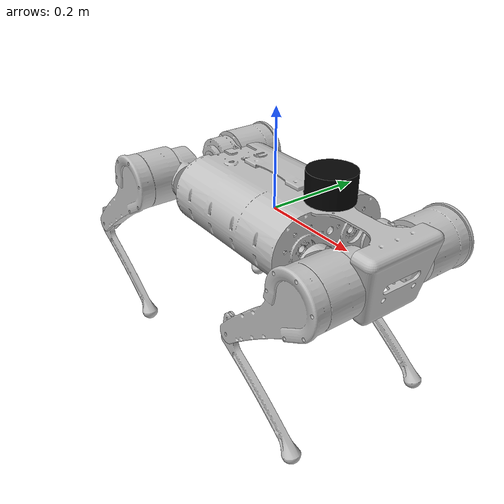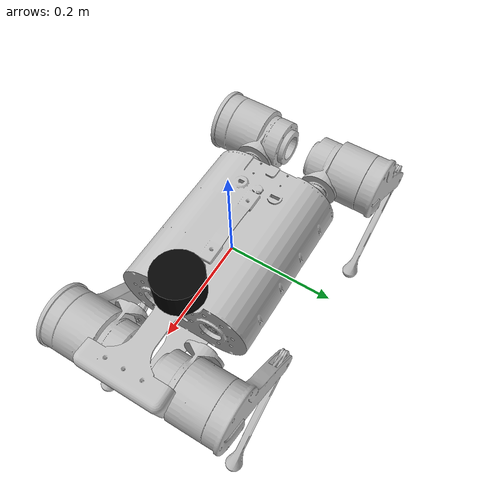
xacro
<?xml version="1.0" encoding="utf-8"?>
<robot name="ask_3" xmlns:xacro="http://www.ros.org/wiki/xacro">
  <xacro:include filename="$(find ask_3_description)/urdf/ask_3.gazebo" />

  <link
    name="base">
    <inertial>
      <origin
        xyz="0.014593 0.00028184 -0.00016073"
        rpy="0 0 0" />
      <mass
        value="9.6967" />
      <inertia
        ixx="0.027851"
        ixy="0.00062733"
        ixz="-7.4684E-05"
        iyy="0.0296"
        iyz="-0.00011078"
        izz="0.048661" />
    </inertial>
    <visual>
      <origin
        xyz="0 0 0"
        rpy="0 0 0" />
      <geometry>
        <mesh
          filename="package://ask_3_description/meshes/base.STL" />
      </geometry>
      <material
        name="">
        <color
          rgba="0.75294 0.75294 0.75294 1" />
      </material>
    </visual>
    <collision>
      <origin
        xyz="0 0 0"
        rpy="0 0 0" />
      <geometry>
        <box size="0.39 0.22 0.12"/>
      </geometry>
    </collision>
  </link>

  <link name="laser">
    <inertial>
      <origin xyz="0 0 0" rpy="0 0 0" />
      <mass value="0.12" />
      <inertia ixx="0.00008" ixy="0" ixz="0"
               iyy="0.00008" iyz="0" izz="0.00008" />
    </inertial>
    <visual>
      <origin xyz="0 0 0" rpy="0 0 0" />
      <geometry>
        <cylinder length="0.055" radius="0.045" />
      </geometry>
      <material name="laser_black">
        <color rgba="0.02 0.02 0.02 1" />
      </material>
    </visual>
    <collision>
      <origin xyz="0 0 0" rpy="0 0 0" />
      <geometry>
        <cylinder length="0.055" radius="0.045" />
      </geometry>
    </collision>
  </link>

  <joint name="laser_joint" type="fixed">
    <origin xyz="0.15 0 0.105" rpy="0 0 0" />
    <parent link="base" />
    <child link="laser" />
  </joint>

  <gazebo reference="laser">
    <material>Gazebo/Black</material>
    <sensor type="ray" name="ask3_lidar">
      <pose>0 0 0 0 0 0</pose>
      <visualize>true</visualize>
      <update_rate>12</update_rate>
      <ray>
        <scan>
          <horizontal>
            <samples>720</samples>
            <resolution>1</resolution>
            <min_angle>-3.1415926</min_angle>
            <max_angle>3.1415926</max_angle>
          </horizontal>
        </scan>
        <range>
          <min>0.12</min>
          <max>6.0</max>
          <resolution>0.01</resolution>
        </range>
        <noise>
          <type>gaussian</type>
          <mean>0.0</mean>
          <stddev>0.01</stddev>
        </noise>
      </ray>
      <plugin name="gazebo_ros_laser_controller" filename="libgazebo_ros_laser.so">
        <topicName>/scan</topicName>
        <frameName>laser</frameName>
      </plugin>
    </sensor>
  </gazebo>

  <link
    name="LF_Link1">
    <inertial>
      <origin
        xyz="0.015742 2.0008E-06 0.05652"
        rpy="0 0 0" />
      <mass
        value="0.84408" />
      <inertia
        ixx="0.0011915"
        ixy="-2.9889E-08"
        ixz="1.8508E-06"
        iyy="0.00074578"
        iyz="5.548E-08"
        izz="0.00064082" />
    </inertial>
    <visual>
      <origin
        xyz="0 0 0"
        rpy="0 0 0" />
      <geometry>
        <mesh
          filename="package://ask_3_description/meshes/LF_Link1.STL" />
      </geometry>
      <material
        name="">
        <color
          rgba="0.75294 0.75294 0.75294 1" />
      </material>
    </visual>
    <collision>
      <origin
        xyz="0.03325 0 0.06"
        rpy="0 1.5708 0" />
      <geometry>
        <cylinder length="0.0665" radius="0.035" />
      </geometry>
    </collision>
  </link>
  <joint
    name="LF_HAA"
    type="revolute">
    <origin
      xyz="0.1965 0.072 0"
      rpy="-1.5708 0 -1.5708" />
    <parent
      link="base" />
    <child
      link="LF_Link1" />
    <axis
      xyz="0 0 1" />
    <limit
      lower="-3.14"
      upper="3.14"
      effort="25.0"
      velocity="1000" />
  </joint>
  <link
    name="LF_Link2">
    <inertial>
      <origin
        xyz="-0.016452 0.016693 0.067293"
        rpy="0 0 0" />
      <mass
        value="1.8166" />
      <inertia
        ixx="0.003278"
        ixy="0.001787"
        ixz="-2.1595E-06"
        iyy="0.0035781"
        iyz="1.8742E-06"
        izz="0.0065662" />
    </inertial>
    <visual>
      <origin
        xyz="0 0 0"
        rpy="0 0 0" />
      <geometry>
        <mesh
          filename="package://ask_3_description/meshes/LF_Link2.STL" />
      </geometry>
      <material
        name="">
        <color
          rgba="0.75294 0.75294 0.75294 1" />
      </material>
    </visual>
    <collision>
      <origin
        xyz="-0.09028 0.0864549 0.0867"
        rpy="0 0 -0.763368889" />
      <geometry>
        <box size="0.28951 0.03402 0.0278"/>
      </geometry>
    </collision>
  </link>
  <joint
    name="LF_HFE"
    type="revolute">
    <origin
      xyz="0.004 0 0.066"
      rpy="0.0 -1.5708 0" />
    <parent
      link="LF_Link1" />
    <child
      link="LF_Link2" />
    <axis
      xyz="0 0 1" />
    <limit
      lower="-3.14"
      upper="3.14"
      effort="25.0"
      velocity="1000" />
  </joint>
  <link
    name="LF_Link3">
    <inertial>
      <origin
        xyz="0.070778 0.071405 -0.0025021"
        rpy="0 0 0" />
      <mass
        value="0.20609" />
      <inertia
        ixx="0.00069042"
        ixy="-0.00080696"
        ixz="1.2982E-08"
        iyy="0.001043"
        iyz="8.2699E-09"
        izz="0.0017245" />
    </inertial>
    <visual>
      <origin
        xyz="0 0 0"
        rpy="0 0 0" />
      <geometry>
        <mesh
          filename="package://ask_3_description/meshes/LF_Link3.STL" />
      </geometry>
      <material
        name="">
        <color
          rgba="0.75294 0.75294 0.75294 1" />
      </material>
    </visual>
    <collision>
      <origin
        xyz="0.090280254 0.079704835 0"
        rpy="0 0 0.722897778" />
      <geometry>
        <box size="0.24086 0.02523 0.013"/>
      </geometry>
    </collision>
  </link>
  <joint
    name="LF_KFE"
    type="revolute">
    <origin
      xyz="-0.18062 0.17285 0.0947"
      rpy="0 0 0" />
    <parent
      link="LF_Link2" />
    <child
      link="LF_Link3" />
    <axis
      xyz="0 0 1" />
    <limit
      lower="-3.14"
      upper="3.14"
      effort="25.0"
      velocity="1000" />
  </joint>
  <link
    name="LH_Link1">
    <inertial>
      <origin
        xyz="0.015742 -2.0009E-06 -0.05652"
        rpy="0 0 0" />
      <mass
        value="0.84408" />
      <inertia
        ixx="0.0011915"
        ixy="2.989E-08"
        ixz="-1.8508E-06"
        iyy="0.00074578"
        iyz="5.548E-08"
        izz="0.00064082" />
    </inertial>
    <visual>
      <origin
        xyz="0 0 0"
        rpy="0 0 0" />
      <geometry>
        <mesh
          filename="package://ask_3_description/meshes/LH_Link1.STL" />
      </geometry>
      <material
        name="">
        <color
          rgba="0.75294 0.75294 0.75294 1" />
      </material>
    </visual>
    <collision>
      <origin
        xyz="0.03325 0 -0.06"
        rpy="0 1.5708 0" />
      <geometry>
        <cylinder length="0.0665" radius="0.035" />
      </geometry>
    </collision>
  </link>
  <joint
    name="LH_HAA"
    type="revolute">
    <origin
      xyz="-0.1965 0.072 0"
      rpy="-1.5708 0 -1.5708" />
    <parent
      link="base" />
    <child
      link="LH_Link1" />
    <axis
      xyz="0 0 1" />
    <limit
      lower="-3.14"
      upper="3.14"
      effort="25.0"
      velocity="1000" />
  </joint>
  <link
    name="LH_Link2">
    <inertial>
      <origin
        xyz="-0.016441 0.016704 0.067293"
        rpy="0 0 0" />
      <mass
        value="1.8166" />
      <inertia
        ixx="0.0032804"
        ixy="0.0017872"
        ixz="-2.1582E-06"
        iyy="0.0035757"
        iyz="1.8756E-06"
        izz="0.0065662" />
    </inertial>
    <visual>
      <origin
        xyz="0 0 0"
        rpy="0 0 0" />
      <geometry>
        <mesh
          filename="package://ask_3_description/meshes/LH_Link2.STL" />
      </geometry>
      <material
        name="">
        <color
          rgba="0.75294 0.75294 0.75294 1" />
      </material>
    </visual>
    <collision>
      <origin
        xyz="-0.09028 0.0864549 0.0867"
        rpy="0 0 -0.763368889" />
      <geometry>
        <box size="0.28951 0.03402 0.0278"/>
      </geometry>
    </collision>
  </link>
  <joint
    name="LH_HFE"
    type="revolute">
    <origin
      xyz="0.004 0 -0.066"
      rpy="0.0 -1.5708 0" />
    <parent
      link="LH_Link1" />
    <child
      link="LH_Link2" />
    <axis
      xyz="0 0 1" />
    <limit
      lower="-3.14"
      upper="3.14"
      effort="25.0"
      velocity="1000" />
  </joint>
  <link
    name="LH_Link3">
    <inertial>
      <origin
        xyz="0.070825 0.071358 -0.0025021"
        rpy="0 0 0" />
      <mass
        value="0.20609" />
      <inertia
        ixx="0.00068935"
        ixy="-0.00080672"
        ixz="1.2987E-08"
        iyy="0.001044"
        iyz="8.261E-09"
        izz="0.0017245" />
    </inertial>
    <visual>
      <origin
        xyz="0 0 0"
        rpy="0 0 0" />
      <geometry>
        <mesh
          filename="package://ask_3_description/meshes/LH_Link3.STL" />
      </geometry>
      <material
        name="">
        <color
          rgba="0.75294 0.75294 0.75294 1" />
      </material>
    </visual>
    <collision>
      <origin
        xyz="0.090280254 0.079704835 0"
        rpy="0 0 0.722897778" />
      <geometry>
        <box size="0.24086 0.02523 0.013"/>
      </geometry>
    </collision>
  </link>
  <joint
    name="LH_KFE"
    type="revolute">
    <origin
      xyz="-0.18051 0.17297 0.0947"
      rpy="0 0 0" />
    <parent
      link="LH_Link2" />
    <child
      link="LH_Link3" />
    <axis
      xyz="0 0 1" />
    <limit
      lower="-3.14"
      upper="3.14"
      effort="25.0"
      velocity="1000" />
  </joint>
  <link
    name="RF_Link1">
    <inertial>
      <origin
        xyz="-0.015742 -2.0009E-06 0.05652"
        rpy="0 0 0" />
      <mass
        value="0.84408" />
      <inertia
        ixx="0.0011915"
        ixy="-2.989E-08"
        ixz="-1.8508E-06"
        iyy="0.00074578"
        iyz="-5.548E-08"
        izz="0.00064082" />
    </inertial>
    <visual>
      <origin
        xyz="0 0 0"
        rpy="0 0 0" />
      <geometry>
        <mesh
          filename="package://ask_3_description/meshes/RF_Link1.STL" />
      </geometry>
      <material
        name="">
        <color
          rgba="0.75294 0.75294 0.75294 1" />
      </material>
    </visual>
    <collision>
      <origin
        xyz="-0.03325 0 0.06"
        rpy="0 1.5708 0" />
      <geometry>
        <cylinder length="0.0665" radius="0.035" />
      </geometry>
    </collision>
  </link>
  <joint
    name="RF_HAA"
    type="revolute">
    <origin
      xyz="0.1965 -0.072 0"
      rpy="-1.5708 0 -1.5708" />
    <parent
      link="base" />
    <child
      link="RF_Link1" />
    <axis
      xyz="0 0 1" />
    <limit
      lower="-3.14"
      upper="3.14"
      effort="25.0"
      velocity="1000" />
  </joint>
  <link
    name="RF_Link2">
    <inertial>
      <origin
        xyz="-0.01645 0.016695 -0.067293"
        rpy="0 0 0" />
      <mass
        value="1.8166" />
      <inertia
        ixx="0.0032782"
        ixy="0.001787"
        ixz="2.082E-06"
        iyy="0.0035779"
        iyz="-1.9593E-06"
        izz="0.0065662" />
    </inertial>
    <visual>
      <origin
        xyz="0 0 0"
        rpy="0 0 0" />
      <geometry>
        <mesh
          filename="package://ask_3_description/meshes/RF_Link2.STL" />
      </geometry>
      <material
        name="">
        <color
          rgba="0.75294 0.75294 0.75294 1" />
      </material>
    </visual>
    <collision>
      <origin
        xyz="-0.09028 0.0864549 -0.0867"
        rpy="0 0 -0.763368889" />
      <geometry>
        <box size="0.28951 0.03402 0.0278"/>
      </geometry>
    </collision>
  </link>
  <joint
    name="RF_HFE"
    type="revolute">
    <origin
      xyz="-0.004 0 0.066"
      rpy="0.0 -1.5708 0" />
    <parent
      link="RF_Link1" />
    <child
      link="RF_Link2" />
    <axis
      xyz="0 0 1" />
    <limit
      lower="-3.14"
      upper="3.14"
      effort="25.0"
      velocity="1000" />
  </joint>
  <link
    name="RF_Link3">
    <inertial>
      <origin
        xyz="0.070778 0.071405 -0.0025021"
        rpy="0 0 0" />
      <mass
        value="0.20609" />
      <inertia
        ixx="0.00069042"
        ixy="-0.00080696"
        ixz="1.2982E-08"
        iyy="0.001043"
        iyz="8.2699E-09"
        izz="0.0017245" />
    </inertial>
    <visual>
      <origin
        xyz="0 0 0"
        rpy="0 0 0" />
      <geometry>
        <mesh
          filename="package://ask_3_description/meshes/RF_Link3.STL" />
      </geometry>
      <material
        name="">
        <color
          rgba="0.75294 0.75294 0.75294 1" />
      </material>
    </visual>
    <collision>
      <origin
        xyz="0.090280254 0.079704835 0"
        rpy="0 0 0.722897778" />
      <geometry>
        <box size="0.24086 0.02523 0.013"/>
      </geometry>
    </collision>
  </link>
  <joint
    name="RF_KFE"
    type="revolute">
    <origin
      xyz="-0.18062 0.17285 -0.0897"
      rpy="0 0 0" />
    <parent
      link="RF_Link2" />
    <child
      link="RF_Link3" />
    <axis
      xyz="0 0 1" />
    <limit
      lower="-3.14"
      upper="3.14"
      effort="25.0"
      velocity="1000" />
  </joint>
  <link
    name="RH_Link1">
    <inertial>
      <origin
        xyz="-0.015742 2.0009E-06 -0.05652"
        rpy="0 0 0" />
      <mass
        value="0.84408" />
      <inertia
        ixx="0.0011915"
        ixy="2.989E-08"
        ixz="1.8508E-06"
        iyy="0.00074578"
        iyz="-5.548E-08"
        izz="0.00064082" />
    </inertial>
    <visual>
      <origin
        xyz="0 0 0"
        rpy="0 0 0" />
      <geometry>
        <mesh
          filename="package://ask_3_description/meshes/RH_Link1.STL" />
      </geometry>
      <material
        name="">
        <color
          rgba="0.75294 0.75294 0.75294 1" />
      </material>
    </visual>
    <collision>
      <origin
        xyz="-0.03325 0 -0.06"
        rpy="0 1.5708 0" />
      <geometry>
        <cylinder length="0.0665" radius="0.035" />
      </geometry>
    </collision>
  </link>
  <joint
    name="RH_HAA"
    type="revolute">
    <origin
      xyz="-0.1965 -0.072 0"
      rpy="-1.5708 0 -1.5708" />
    <parent
      link="base" />
    <child
      link="RH_Link1" />
    <axis
      xyz="0 0 1" />
    <limit
      lower="-3.14"
      upper="3.14"
      effort="25.0"
      velocity="1000" />
  </joint>
  <link
    name="RH_Link2">
    <inertial>
      <origin
        xyz="-0.016439 0.016706 -0.067293"
        rpy="0 0 0" />
      <mass
        value="1.8166" />
      <inertia
        ixx="0.0032805"
        ixy="0.0017872"
        ixz="2.0807E-06"
        iyy="0.0035756"
        iyz="-1.9607E-06"
        izz="0.0065662" />
    </inertial>
    <visual>
      <origin
        xyz="0 0 0"
        rpy="0 0 0" />
      <geometry>
        <mesh
          filename="package://ask_3_description/meshes/RH_Link2.STL" />
      </geometry>
      <material
        name="">
        <color
          rgba="0.75294 0.75294 0.75294 1" />
      </material>
    </visual>
    <collision>
      <origin
        xyz="-0.09028 0.0864549 -0.0867"
        rpy="0 0 -0.763368889" />
      <geometry>
        <box size="0.28951 0.03402 0.0278"/>
      </geometry>
    </collision>
  </link>
  <joint
    name="RH_HFE"
    type="revolute">
    <origin
      xyz="-0.004 0 -0.066"
      rpy="0.0 -1.5708 0" />
    <parent
      link="RH_Link1" />
    <child
      link="RH_Link2" />
    <axis
      xyz="0 0 1" />
    <limit
      lower="-3.14"
      upper="3.14"
      effort="25.0"
      velocity="1000" />
  </joint>
  <link
    name="RH_Link3">
    <inertial>
      <origin
        xyz="0.070825 0.071358 -0.0025021"
        rpy="0 0 0" />
      <mass
        value="0.20609" />
      <inertia
        ixx="0.00068935"
        ixy="-0.00080672"
        ixz="1.2987E-08"
        iyy="0.001044"
        iyz="8.261E-09"
        izz="0.0017245" />
    </inertial>
    <visual>
      <origin
        xyz="0 0 0"
        rpy="0 0 0" />
      <geometry>
        <mesh
          filename="package://ask_3_description/meshes/RH_Link3.STL" />
      </geometry>
      <material
        name="">
        <color
          rgba="0.75294 0.75294 0.75294 1" />
      </material>
    </visual>
    <collision>
      <origin
        xyz="0.090280254 0.079704835 0"
        rpy="0 0 0.722897778" />
      <geometry>
        <box size="0.24086 0.02523 0.013"/>
      </geometry>
    </collision>
  </link>
  <joint
    name="RH_KFE"
    type="revolute">
    <origin
      xyz="-0.18051 0.17297 -0.0897"
      rpy="0 0 0" />
    <parent
      link="RH_Link2" />
    <child
      link="RH_Link3" />
    <axis
      xyz="0 0 1" />
    <limit
      lower="-3.14"
      upper="3.14"
      effort="25.0"
      velocity="1000" />
  </joint>

  <link name="LF_foot">
    <collision>
      <origin rpy="0 0 0" xyz="0 0 0"/>
      <geometry>
        <sphere radius="0.02"/>
      </geometry>
    </collision>
  </link>
  <joint name="LF_ankle" type="fixed" dont_collapse="true">
    <parent link="LF_Link3"/>
    <child link="LF_foot"/>
    <origin rpy="0 0 0" xyz="0.18051 0.15934 -0.0025"/>
  </joint>

  <link name="LH_foot">
    <collision>
      <origin rpy="0 0 0" xyz="0 0 0"/>
      <geometry>
        <sphere radius="0.02"/>
      </geometry>
    </collision>
  </link>
  <joint name="LH_ankle" type="fixed" dont_collapse="true">
    <parent link="LH_Link3"/>
    <child link="LH_foot"/>
    <origin rpy="0 0 0" xyz="0.18051 0.15934 -0.0025"/>
  </joint>

  <link name="RF_foot">
    <collision>
      <origin rpy="0 0 0" xyz="0 0 0"/>
      <geometry>
        <sphere radius="0.02"/>
      </geometry>
    </collision>
  </link>
  <joint name="RF_ankle" type="fixed" dont_collapse="true">
    <parent link="RF_Link3"/>
    <child link="RF_foot"/>
    <origin rpy="0 0 0" xyz="0.18051 0.15934 -0.0025"/>
  </joint>

   <link name="RH_foot">
    <collision>
      <origin rpy="0 0 0" xyz="0 0 0"/>
      <geometry>
        <sphere radius="0.02"/>
      </geometry>
    </collision>
  </link>
  <joint name="RH_ankle" type="fixed" dont_collapse="true">
    <parent link="RH_Link3"/>
    <child link="RH_foot"/>
    <origin rpy="0 0 0" xyz="0.18051 0.15934 -0.0025"/>
  </joint>

  <!-- Gazebo customization -->
  <gazebo reference="RF_foot">
    <kp>1000000.0</kp>
    <kd>100.0</kd>
    <mu1>0.8</mu1>
    <mu2>0.8</mu2>
  </gazebo>

  <gazebo reference="LF_foot">
    <kp>1000000.0</kp>
    <kd>100.0</kd>
    <mu1>0.8</mu1>
    <mu2>0.8</mu2>
  </gazebo>

  <gazebo reference="RH_foot">
    <kp>1000000.0</kp>
    <kd>100.0</kd>
    <mu1>0.8</mu1>
    <mu2>0.8</mu2>
  </gazebo>

  <gazebo reference="LH_foot">
    <kp>1000000.0</kp>
    <kd>100.0</kd>
    <mu1>0.8</mu1>
    <mu2>0.8</mu2>
  </gazebo>
</robot>
